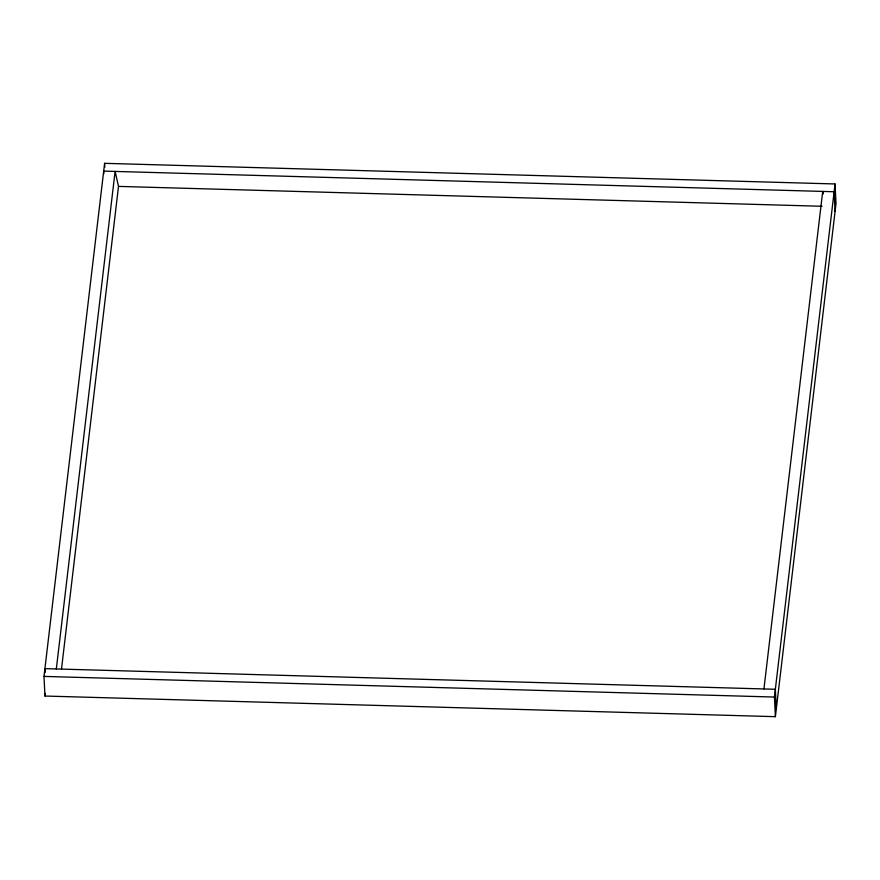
<?xml version="1.0" encoding="UTF-8"?>
<svg xmlns="http://www.w3.org/2000/svg" width="880" height="880" viewBox="0 0 880 880"><rect width="100%" height="100%" fill="white"/><g stroke="black" fill="none" stroke-linecap="round" stroke-linejoin="round"><path stroke-width="1.32" d="M44 676.412L104.61 163.328L835.043 183.964L836 203.588L775.39 716.672L44.957 696.036L44 676.412L774.433 697.048L835.043 183.964M44.957 696.036L45.265 693.451M56.331 668.965L115.104 171.424L118.514 186.395L61.512 668.943M763.939 688.952L822.712 191.411L823.273 193.908M118.514 186.395L821.997 206.272M835.087 211.365L834.119 191.741L103.697 171.105L103.818 173.723M776.303 708.895L775.346 689.271L44.913 668.635L45.111 672.562M774.433 697.048L775.39 716.672M104.61 163.328L104.797 167.255"/></g></svg>
